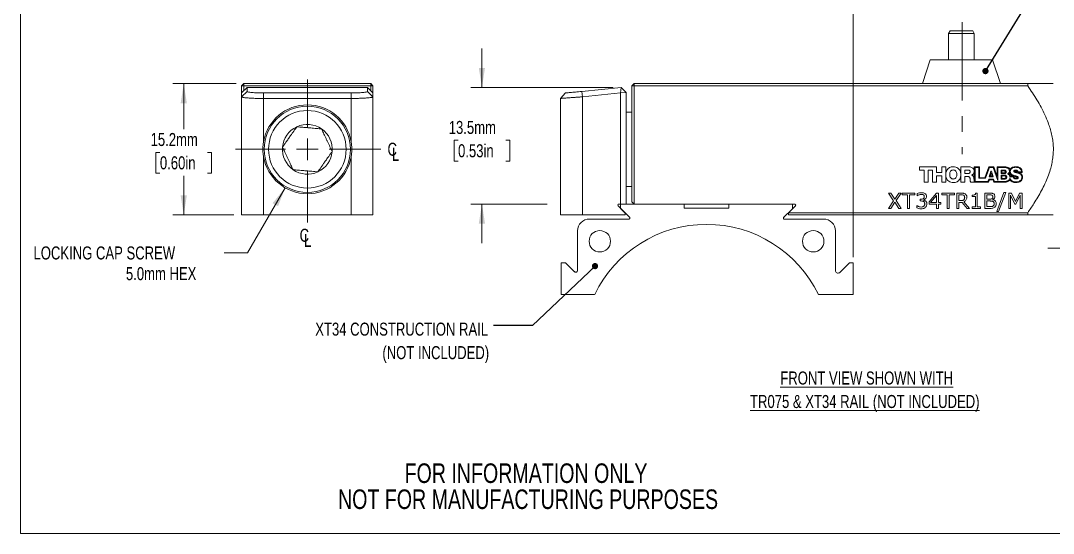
# Model space of a CAD drawing. Header units: millimetres. Extents: x 2 to 278, y 1 to 215.
# Drawn here: x 1.6 to 169.3, y 0.9 to 84.2 of the extents above; entities that cross this region are included whole.
import ezdxf

# ---------------------------------------------------------------- set-up
doc = ezdxf.new("R2010")
doc.units = ezdxf.units.MM
doc.linetypes.add('CENTERX2', pattern=[20.32, 12.7, -2.54, 2.54, -2.54])
doc.styles.add('SLDTEXTSTYLE0', font='TXT', dxfattribs={"width": 0.75})
doc.dimstyles.new('SLDDIMSTYLE0', dxfattribs={"dimtxt": 2.116667, "dimasz": 3.175, "dimexe": 0, "dimexo": 0.0625, "dimgap": 0.529167, "dimtad": 0, "dimtih": 1, "dimtoh": 1, "dimdec": 1, "dimlfac": 0.714286, "dimrnd": 1e-09, "dimzin": 12, "dimdsep": 46, "dimtxsty": 'SLDTEXTSTYLE0', "dimsah": 1, "dimcen": 0.09, "dimadec": 0, "dimazin": 3, "dimtfac": 1, "dimtdec": 1, "dimtmove": 0, "dimatfit": 0, "dimfxl": 1, "dimfrac": 2, "dimtolj": 1, "dimtzin": 12, "dimarcsym": 0})
doc.dimstyles.new('SLDDIMSTYLE1', dxfattribs={"dimtxt": 0.18, "dimasz": 1.016, "dimexe": 0, "dimexo": 0.0625, "dimgap": 0, "dimtad": 0, "dimtih": 1, "dimtoh": 1, "dimdec": 0, "dimrnd": 1e-09, "dimzin": 0, "dimdsep": 46, "dimtxsty": 'Standard', "dimblk1": 'DOT', "dimblk2": 'DOT', "dimsah": 1, "dimcen": 0.09, "dimadec": 0, "dimazin": 0, "dimtfac": 1.016, "dimtdec": 0, "dimtofl": 0, "dimtmove": 0, "dimatfit": 3, "dimldrblk": 'DOT', "dimfxl": 1, "dimfrac": 2, "dimtolj": 1, "dimtzin": 0, "dimarcsym": 0})
doc.dimstyles.new('SLDDIMSTYLE2', dxfattribs={"dimtxt": 2.116667, "dimasz": 3.175, "dimexe": 0, "dimexo": 0.0625, "dimgap": 0.529167, "dimtad": 0, "dimtih": 1, "dimtoh": 1, "dimdec": 1, "dimlfac": 0.714286, "dimrnd": 1e-09, "dimzin": 12, "dimdsep": 46, "dimtxsty": 'SLDTEXTSTYLE0', "dimsah": 1, "dimcen": 0.09, "dimadec": 0, "dimazin": 3, "dimtfac": 1, "dimtdec": 1, "dimtofl": 0, "dimtmove": 0, "dimatfit": 3, "dimfxl": 1, "dimfrac": 2, "dimtolj": 1, "dimtzin": 12, "dimarcsym": 0})
doc.dimstyles.new('SLDDIMSTYLE3', dxfattribs={"dimtxt": 2.116667, "dimasz": 3.175, "dimexe": 0, "dimexo": 0.0625, "dimgap": 0.529167, "dimtad": 0, "dimtih": 1, "dimtoh": 1, "dimdec": 1, "dimlfac": 0.714286, "dimrnd": 1e-09, "dimzin": 12, "dimdsep": 46, "dimtxsty": 'SLDTEXTSTYLE0', "dimsah": 1, "dimcen": 0, "dimadec": 0, "dimazin": 3, "dimtfac": 1, "dimtdec": 1, "dimtofl": 0, "dimtmove": 0, "dimatfit": 3, "dimfxl": 1, "dimfrac": 2, "dimtolj": 1, "dimtzin": 12, "dimarcsym": 0})

# ---------------------------------------------------------------- blocks, each defined once
blk = doc.blocks.new('_D')
at = {"color": 8, "linetype": 'Continuous', "lineweight": 0}
for p, q in [((174.76, 52.63), (174.76, 45.46)), ((185.79, 52.63), (185.79, 45.46)), ((174.76, 47.24), (168.41, 47.24)), ((185.79, 47.24), (191.12, 47.24)), ((193.62, 47.24), (192.98, 47.24)), ((192.98, 47.24), (192.98, 43.88)), ((201.38, 47.24), (202.02, 47.24)), ((202.02, 47.24), (202.02, 43.88)), ((192.98, 43.88), (193.62, 43.88)), ((202.02, 43.88), (201.38, 43.88))]:
    blk.add_line(p, q, dxfattribs=at)
at = {"color": 8, "linetype": 'Continuous', "lineweight": 18}
for points in [[(174.76, 47.24), (171.59, 47.75), (171.59, 46.73)], [(185.79, 47.24), (188.96, 46.73), (188.96, 47.75)]]:
    blk.add_solid(points, dxfattribs=at)
at = {"color": 8, "linetype": 'Continuous', "lineweight": 18, "char_height": 2.117, "attachment_point": 1, "style": 'SLDTEXTSTYLE0'}
for s, insert in [('7.9mm', (192.9, 50.4)), ('0.31in', (193.62, 46.61))]:
    blk.add_mtext(s, dxfattribs=dict(at, insert=insert))
blk = doc.blocks.new('_D_1')
at = {"color": 8, "linetype": 'Continuous', "lineweight": 0}
for p, q in [((76.51, 73.37), (76.51, 79.72)), ((97.85, 73.37), (74.73, 73.37)), ((72.63, 64.78), (71.98, 64.78)), ((71.98, 64.78), (71.98, 61.41)), ((80.38, 64.78), (81.03, 64.78)), ((81.03, 64.78), (81.03, 61.41)), ((71.98, 61.41), (72.63, 61.41)), ((81.03, 61.41), (80.38, 61.41)), ((87.1, 54.43), (74.73, 54.43)), ((76.51, 54.43), (76.51, 48.08))]:
    blk.add_line(p, q, dxfattribs=at)
at = {"color": 8, "linetype": 'Continuous', "lineweight": 18}
for points in [[(76.51, 73.37), (77.01, 76.55), (76, 76.55)], [(76.51, 54.43), (76, 51.25), (77.01, 51.25)]]:
    blk.add_solid(points, dxfattribs=at)
at = {"color": 8, "linetype": 'Continuous', "lineweight": 18, "char_height": 2.117, "attachment_point": 1, "style": 'SLDTEXTSTYLE0'}
for s, insert in [('13.5mm', (71.12, 67.93)), ('0.53in', (72.63, 64.14))]:
    blk.add_mtext(s, dxfattribs=dict(at, insert=insert))
blk = doc.blocks.new('_Dot')
at = {"color": 0, "linetype": 'ByBlock', "lineweight": -2}
blk.add_line((-0.5, 0), (-1, 0), dxfattribs=at)
at = {"color": 0, "linetype": 'ByBlock', "const_width": 0.5}
blk.add_lwpolyline([(-0.25, 0, 1), (0.25, 0, 1)], format="xyb", close=True, dxfattribs=at)
blk = doc.blocks.new('_D_2')
at = {"color": 8, "linetype": 'Continuous', "lineweight": 0}
for p, q in [((36.56, 73.99), (26.3, 73.99)), ((28.07, 73.99), (28.07, 66.6)), ((24.2, 62.81), (23.55, 62.81)), ((23.55, 62.81), (23.55, 59.45)), ((31.95, 62.81), (32.6, 62.81)), ((32.6, 62.81), (32.6, 59.45)), ((23.55, 59.45), (24.2, 59.45)), ((28.07, 52.65), (28.07, 59.02)), ((32.6, 59.45), (31.95, 59.45)), ((36.21, 52.65), (26.3, 52.65))]:
    blk.add_line(p, q, dxfattribs=at)
at = {"color": 8, "linetype": 'Continuous', "lineweight": 18}
for points in [[(28.07, 73.99), (27.57, 70.81), (28.58, 70.81)], [(28.07, 52.65), (28.58, 55.83), (27.57, 55.83)]]:
    blk.add_solid(points, dxfattribs=at)
at = {"color": 8, "linetype": 'Continuous', "lineweight": 18, "char_height": 2.117, "attachment_point": 1, "style": 'SLDTEXTSTYLE0'}
for s, insert in [('15.2mm', (22.69, 65.97)), ('0.60in', (24.2, 62.18))]:
    blk.add_mtext(s, dxfattribs=dict(at, insert=insert))
blk = doc.blocks.new('_D_3')
at = {"color": 7, "linetype": 'Continuous', "lineweight": 0}
for p, q in [((44.54, 57.07), (38.43, 46.49)), ((38.43, 46.49), (34.62, 46.49))]:
    blk.add_line(p, q, dxfattribs=at)
at = {"color": 7, "linetype": 'Continuous', "lineweight": 18}
blk.add_solid([(44.54, 57.07), (42.51, 54.57), (43.39, 54.06)], dxfattribs=at)
at = {"color": 7, "linetype": 'Continuous', "lineweight": 18, "attachment_point": 1, "style": 'SLDTEXTSTYLE0'}
for s, insert, char_height in [('LOCKING CAP SCREW', (3.67, 47.53), 2.1167), ('5.0mm HEX', (18.68, 44.17), 2.117)]:
    blk.add_mtext(s, dxfattribs=dict(at, insert=insert, char_height=char_height))
blk = doc.blocks.new('SW_SYMBOL_MOD_CL')
at = {"color": 0, "linetype": 'Continuous', "lineweight": 0, "char_height": 783, "attachment_point": 5, "style": 'SLDTEXTSTYLE0'}
for s, insert in [('C', (400, 600)), ('L', (600, 300))]:
    blk.add_mtext(s, dxfattribs=dict(at, insert=insert))
blk = doc.blocks.new('SW_CENTERMARKSYMBOL_0')
at = {"color": 0, "linetype": 'Continuous', "lineweight": 18}
for p, q in [((0, 3.56), (0, 11.36)), ((0, 0), (0, 1.78)), ((-3.56, 0), (-11.68, 0)), ((0, 0), (-1.78, 0)), ((0, 0), (0, -1.78)), ((0, 0), (1.78, 0)), ((3.56, 0), (11.96, 0)), ((0, -3.56), (0, -11.87))]:
    blk.add_line(p, q, dxfattribs=at)

msp = doc.modelspace()

# ---------------------------------------------------------------- linework, layer by layer
at = {"color": 7, "linetype": 'Continuous', "lineweight": 18}
for p, q in [((1.58, 214.65), (1.58, 0.9)), ((37.48, 73.63), (37.83, 73.99)), ((37.83, 73.63), (37.83, 73.99)), ((37.83, 73.99), (58.46, 73.99)), ((58.46, 73.63), (58.46, 73.99)), ((58.81, 73.63), (58.46, 73.99)), ((100.88, 73.63), (101.24, 73.99)), ((101.24, 73.63), (101.24, 73.99)), ((101.24, 73.99), (165.16, 73.99)), ((165.16, 73.63), (165.16, 73.99)), ((37.48, 72.47), (37.48, 73.63)), ((37.48, 73.63), (37.83, 73.63)), ((37.48, 72.47), (38.37, 73.37)), ((37.48, 71.85), (38.37, 72.73)), ((37.48, 71.85), (37.48, 72.47)), ((37.83, 73.63), (37.83, 72.83)), ((58.46, 73.63), (37.83, 73.63)), ((38.37, 73.37), (38.37, 72.73)), ((57.92, 73.37), (38.37, 73.37)), ((41.03, 72.47), (55.26, 72.47)), ((41.03, 71.58), (41.03, 72.47)), ((55.26, 72.47), (55.26, 71.58)), ((57.92, 72.73), (57.92, 73.37)), ((57.92, 73.37), (58.81, 72.47)), ((57.92, 72.73), (58.81, 71.85)), ((58.46, 72.83), (58.46, 73.63)), ((58.46, 73.63), (58.81, 73.63)), ((58.81, 73.63), (58.81, 72.47)), ((58.81, 72.47), (58.81, 71.85)), ((90.06, 72.47), (89.26, 71.58)), ((92.73, 72.73), (99.12, 73.37)), ((92.73, 72.73), (92.82, 71.85)), ((99.04, 72.47), (92.82, 71.85)), ((99.12, 73.37), (99.04, 72.47)), ((99.04, 72.47), (99.93, 72.56)), ((99.04, 54.43), (99.04, 72.47)), ((99.12, 73.37), (99.93, 72.56)), ((99.93, 72.56), (99.93, 54.43)), ((100.88, 54.78), (100.88, 73.63)), ((100.88, 73.63), (101.24, 73.63)), ((101.24, 73.63), (101.24, 54.43)), ((165.16, 73.63), (101.24, 73.63)), ((37.48, 52.65), (37.48, 71.85)), ((55.26, 71.58), (41.03, 71.58)), ((41.03, 71.58), (41.03, 64.56)), ((55.26, 64.56), (55.26, 71.58)), ((58.81, 71.85), (58.81, 52.65)), ((89.26, 64.56), (89.26, 71.58)), ((92.82, 71.85), (92.82, 52.65)), ((100.88, 69.36), (99.93, 69.36)), ((41.03, 62.08), (41.03, 52.65)), ((55.26, 52.65), (55.26, 62.08)), ((89.26, 52.65), (89.26, 62.08)), ((147.61, 60.47), (150.33, 60.47)), ((147.61, 59.91), (147.61, 60.47)), ((150.33, 60.47), (150.33, 59.56)), ((151.19, 60.47), (151.84, 60.47)), ((151.19, 59.56), (151.19, 60.47)), ((151.84, 60.47), (151.84, 59.2)), ((154.31, 60.47), (155.58, 60.47)), ((154.31, 59.23), (154.31, 60.47)), ((157.34, 60.47), (156.49, 60.47)), ((156.49, 60.47), (156.49, 58.09)), ((157.34, 58.69), (157.34, 60.47)), ((158.87, 60.47), (158.2, 58.69)), ((159.64, 60.47), (158.87, 60.47)), ((160.21, 58.92), (159.64, 60.47)), ((161.31, 60.47), (160.21, 60.47)), ((160.21, 60.47), (160.21, 58.92)), ((148.36, 59.91), (147.61, 59.91)), ((148.36, 57.99), (148.36, 59.91)), ((149.01, 59.92), (149.01, 57.99)), ((149.68, 59.92), (149.01, 59.92)), ((149.68, 57.99), (149.68, 59.92)), ((150.33, 59.56), (151.19, 59.56)), ((150.33, 59.01), (150.33, 57.99)), ((151.19, 59.01), (150.33, 59.01)), ((151.19, 57.99), (151.19, 59.01)), ((151.84, 59.2), (151.84, 59.2)), ((151.84, 59.2), (151.84, 57.99)), ((151.84, 59.2), (151.84, 59.2)), ((154.31, 59.23), (154.3, 59.23)), ((154.31, 59.22), (154.3, 59.22)), ((154.31, 57.99), (154.31, 59.22)), ((155.47, 59.95), (154.96, 59.95)), ((154.96, 59.95), (154.96, 59.39)), ((154.96, 59.39), (155.5, 59.39)), ((154.96, 58.89), (154.96, 57.99)), ((155.45, 58.89), (154.96, 58.89)), ((156.06, 59.14), (156.06, 59.14)), ((156.62, 60.34), (157.21, 60.34)), ((156.62, 58.1), (156.62, 60.34)), ((157.21, 60.34), (157.21, 58.61)), ((158.29, 58.61), (158.94, 60.34)), ((159.2, 59.75), (158.9, 58.85)), ((159.57, 58.85), (158.9, 58.85)), ((158.94, 60.34), (159.54, 60.34)), ((159.24, 59.52), (159.06, 58.97)), ((159.06, 58.97), (159.41, 58.97)), ((159.2, 59.75), (159.29, 59.75)), ((159.41, 58.97), (159.24, 59.52)), ((159.29, 59.75), (159.57, 58.85)), ((159.54, 60.34), (160.33, 58.25)), ((160.33, 58.25), (160.33, 60.34)), ((160.33, 60.34), (161.38, 60.34)), ((160.86, 59.92), (161.39, 59.92)), ((160.86, 59.38), (160.86, 59.92)), ((161.39, 59.38), (160.86, 59.38)), ((160.86, 59.12), (161.44, 59.12)), ((160.86, 59.12), (160.86, 58.49)), ((161.34, 59.8), (160.98, 59.8)), ((160.98, 59.8), (160.98, 59.49)), ((160.98, 59.49), (161.34, 59.49)), ((161.41, 59), (160.98, 59)), ((160.98, 59), (160.98, 58.6)), ((162.28, 58.86), (162.84, 58.86)), ((162.93, 58.96), (162.36, 58.96)), ((164.14, 59.67), (163.56, 59.67)), ((163.58, 59.55), (164.27, 59.55)), ((100.88, 57.27), (99.93, 57.27)), ((149.01, 57.99), (148.36, 57.99)), ((150.33, 57.99), (149.68, 57.99)), ((151.84, 57.99), (151.19, 57.99)), ((154.96, 57.99), (154.31, 57.99)), ((158.79, 57.99), (155.89, 57.99)), ((158.7, 58.1), (156.62, 58.1)), ((157.21, 58.61), (158.29, 58.61)), ((158.2, 58.69), (157.34, 58.69)), ((158.87, 58.48), (158.7, 58.1)), ((158.79, 57.99), (158.94, 58.35)), ((159.6, 58.48), (158.87, 58.48)), ((158.94, 58.35), (159.54, 58.35)), ((159.54, 58.35), (159.68, 57.99)), ((159.77, 58.09), (159.6, 58.48)), ((159.68, 57.99), (161.54, 57.99)), ((161.41, 58.09), (159.77, 58.09)), ((161.44, 58.49), (160.86, 58.49)), ((160.98, 58.6), (161.41, 58.6)), ((142.57, 56.21), (142.95, 56.21)), ((143.39, 54.96), (142.57, 56.21)), ((142.95, 56.21), (143.59, 55.2)), ((143.59, 55.2), (144.24, 56.21)), ((144.62, 56.21), (143.78, 54.98)), ((144.24, 56.21), (144.62, 56.21)), ((144.75, 55.92), (144.75, 56.21)), ((144.75, 56.21), (146.83, 56.21)), ((145.63, 55.92), (144.75, 55.92)), ((145.63, 53.72), (145.63, 55.92)), ((145.95, 55.92), (145.95, 53.72)), ((146.83, 55.92), (145.95, 55.92)), ((146.83, 56.21), (146.83, 55.92)), ((147.21, 55.77), (147.21, 56.11)), ((147.22, 55.77), (147.21, 55.77)), ((149.16, 54.8), (150.37, 56.21)), ((150.36, 55.81), (149.4, 54.69)), ((150.36, 54.69), (150.36, 55.81)), ((150.37, 56.21), (150.67, 56.21)), ((150.67, 56.21), (150.67, 54.69)), ((151.21, 55.92), (151.21, 56.21)), ((151.21, 56.21), (153.29, 56.21)), ((152.09, 55.92), (151.21, 55.92)), ((152.09, 53.72), (152.09, 55.92)), ((152.41, 55.92), (152.41, 53.72)), ((153.29, 55.92), (152.41, 55.92)), ((153.29, 56.21), (153.29, 55.92)), ((153.67, 56.21), (154.35, 56.21)), ((153.67, 53.72), (153.67, 56.21)), ((153.98, 55.92), (153.98, 54.98)), ((154.37, 55.92), (153.98, 55.92)), ((156.16, 55.64), (156.16, 55.86)), ((156.66, 55.64), (156.16, 55.64)), ((156.66, 53.97), (156.66, 55.64)), ((156.72, 56.21), (156.97, 56.21)), ((156.97, 56.21), (156.97, 53.97)), ((158.2, 56.21), (158.93, 56.21)), ((158.2, 53.72), (158.2, 56.21)), ((158.52, 55.92), (158.52, 55.2)), ((158.91, 55.92), (158.52, 55.92)), ((160.13, 53.21), (161.3, 56.3)), ((161.61, 56.3), (160.43, 53.21)), ((161.3, 56.3), (161.61, 56.3)), ((162.08, 56.21), (162.53, 56.21)), ((162.08, 53.72), (162.08, 56.21)), ((162.39, 55.86), (162.39, 53.72)), ((163.07, 54.41), (162.39, 55.86)), ((162.53, 56.21), (163.18, 54.83)), ((163.18, 54.83), (163.81, 56.21)), ((163.94, 55.86), (163.26, 54.41)), ((163.81, 56.21), (164.25, 56.21)), ((163.94, 53.72), (163.94, 55.86)), ((164.25, 56.21), (164.25, 53.72)), ((99.75, 53.01), (98.63, 54.13)), ((98.76, 54.43), (99.04, 54.43)), ((99.93, 54.43), (99.04, 54.43)), ((101.24, 54.43), (100.88, 54.78)), ((101.24, 54.43), (127.3, 54.43)), ((127.42, 54.13), (126.3, 53.01)), ((142.54, 53.72), (143.39, 54.96)), ((142.93, 53.72), (142.54, 53.72)), ((143.58, 54.74), (142.93, 53.72)), ((144.24, 53.72), (143.58, 54.74)), ((143.78, 54.98), (144.62, 53.72)), ((144.62, 53.72), (144.24, 53.72)), ((145.95, 53.72), (145.63, 53.72)), ((147.14, 54.16), (147.17, 54.16)), ((147.14, 53.81), (147.14, 54.16)), ((147.71, 55.2), (147.83, 55.2)), ((147.71, 54.92), (147.71, 55.2)), ((147.86, 54.92), (147.71, 54.92)), ((148.24, 55.09), (148.24, 55.07)), ((149.16, 54.41), (149.16, 54.8)), ((150.36, 54.41), (149.16, 54.41)), ((149.4, 54.69), (150.36, 54.69)), ((150.36, 53.72), (150.36, 54.41)), ((150.67, 53.72), (150.36, 53.72)), ((150.67, 54.69), (151.05, 54.69)), ((150.67, 54.41), (150.67, 53.72)), ((151.05, 54.41), (150.67, 54.41)), ((151.05, 54.69), (151.05, 54.41)), ((152.41, 53.72), (152.09, 53.72)), ((153.98, 53.72), (153.67, 53.72)), ((153.98, 54.98), (154.31, 54.98)), ((153.98, 54.69), (153.98, 53.72)), ((154.5, 54.69), (153.98, 54.69)), ((155.33, 53.72), (154.5, 54.69)), ((154.78, 54.79), (155.71, 53.72)), ((155.71, 53.72), (155.33, 53.72)), ((156.16, 53.97), (156.66, 53.97)), ((156.16, 53.72), (156.16, 53.97)), ((157.48, 53.72), (156.16, 53.72)), ((156.97, 53.97), (157.48, 53.97)), ((157.48, 53.97), (157.48, 53.72)), ((159.08, 53.72), (158.2, 53.72)), ((158.52, 55.2), (158.94, 55.2)), ((158.52, 54.92), (158.52, 54)), ((159.04, 54.92), (158.52, 54.92)), ((158.52, 54), (158.95, 54)), ((159.51, 55.14), (159.51, 55.13)), ((162.39, 53.72), (162.08, 53.72)), ((163.26, 54.41), (163.07, 54.41)), ((164.25, 53.72), (163.94, 53.72)), ((41.03, 52.65), (37.48, 52.65)), ((55.26, 52.65), (41.03, 52.65)), ((58.81, 52.65), (55.26, 52.65)), ((92.82, 52.65), (89.26, 52.65)), ((92.82, 52.65), (99.75, 52.65)), ((99.75, 52.65), (99.75, 53.01)), ((126.3, 53.01), (165.16, 53.01)), ((126.3, 52.65), (126.3, 53.01)), ((165.16, 52.65), (126.3, 52.65)), ((160.43, 53.21), (160.13, 53.21)), ((165.16, 52.65), (165.16, 53.01)), ((277.99, 0.9), (1.58, 0.9))]:
    msp.add_line(p, q, dxfattribs=at)
at = {"color": 8, "linetype": 'Continuous', "lineweight": 18}
for p, q in [((136.83, 45.79), (136.83, 97.68)), ((152.32, 82.16), (152.57, 82.6)), ((152.57, 82.6), (156.23, 82.6)), ((156.23, 82.6), (156.48, 82.16)), ((156.48, 82.16), (152.32, 82.16)), ((152.32, 82.16), (152.32, 77.84)), ((156.48, 82.16), (156.48, 77.84)), ((149.33, 77.84), (148.06, 74.03)), ((159.47, 77.84), (149.33, 77.84)), ((160.74, 74.03), (159.47, 77.84)), ((99.04, 54.43), (109.36, 54.43)), ((99.04, 53.72), (99.04, 54.43)), ((100.51, 52.24), (99.04, 53.72)), ((109.36, 54.43), (109.36, 53.73)), ((116.62, 53.73), (109.36, 53.73)), ((126.94, 54.43), (116.62, 54.43)), ((116.62, 54.43), (116.62, 53.73)), ((126.94, 53.65), (126.94, 54.43)), ((125.5, 52.21), (126.94, 53.65)), ((93.98, 51.99), (100.4, 51.99)), ((131.99, 51.99), (125.58, 51.99)), ((92.05, 43.64), (92.05, 50.05)), ((133.93, 43.64), (133.93, 50.05)), ((89.38, 44.89), (90.08, 44.89)), ((89.38, 39.73), (89.38, 44.89)), ((90.08, 44.89), (91.56, 43.41)), ((136.2, 44.89), (134.58, 43.27)), ((136.83, 44.89), (136.2, 44.89)), ((136.83, 39.73), (136.83, 44.89)), ((94.82, 39.73), (89.38, 39.73)), ((131.16, 39.73), (136.83, 39.73))]:
    msp.add_line(p, q, dxfattribs=at)
at = {"color": 8, "linetype": 'CENTERX2', "lineweight": 18}
msp.add_line((154.5, 83.96), (154.5, 62.52), dxfattribs=at)
at = {"color": 7, "linetype": 'Continuous', "lineweight": 18}
for radius in [7, 6.3]:
    msp.add_circle((48.15, 63.32), radius, dxfattribs=at)
at = {"color": 8, "linetype": 'Continuous', "lineweight": 18}
for centre in [(95.66, 48.38), (130.32, 48.38)]:
    msp.add_circle(centre, 1.74, dxfattribs=at)
at = {"color": 7, "linetype": 'Continuous', "lineweight": 18}
for centre, radius, start, end in [((48.15, 63.32), 7.22, 9.8625, 170.1375), ((48.15, 63.32), 4.04, 55.0321, 115.0321), ((48.15, 63.32), 4.04, 115.0321, 175.0321), ((48.15, 63.32), 4.04, 355.0321, 55.0321), ((48.15, 63.32), 7.22, 189.8625, 350.1375), ((48.15, 63.32), 4.04, 175.0321, 235.0321), ((48.15, 63.32), 4.04, 295.0321, 355.0321), ((48.15, 63.32), 4.04, 235.0321, 295.0321), ((98.76, 54.25), 0.178, 90, 225), ((127.3, 54.25), 0.178, 315, 90)]:
    msp.add_arc(centre, radius, start, end, dxfattribs=at)
at = {"color": 8, "linetype": 'Continuous', "lineweight": 18}
for centre, radius, start, end in [((100.4, 52.15), 0.157, 270, 45), ((125.64, 52.13), 0.157, 135, 244.8005), ((93.98, 50.05), 1.94, 90, 180), ((112.99, 30.94), 20.18, 25.8152, 154.1848), ((131.99, 50.05), 1.94, 0, 90), ((91.75, 43.64), 0.297, 220.9349, 0), ((134.34, 43.61), 0.414, 176.6193, 304.682)]:
    msp.add_arc(centre, radius, start, end, dxfattribs=at)
at = {"color": 7, "linetype": 'Continuous', "lineweight": 18}
for points, knots in [([(169.32, 73.99), (169.32, 73.99), (169.33, 73.99), (169.23, 73.99), (169.06, 73.99), (168.8, 73.99), (168.47, 73.99), (168.05, 73.99), (167.56, 73.99), (166.92, 73.99), (166.13, 73.99), (165.49, 73.99), (165.16, 73.99)], [0, 0, 0, 0, 0.052464, 0.137298, 0.222147, 0.309148, 0.396169, 0.495907, 0.595746, 0.695545, 0.847759, 1, 1, 1, 1]), ([(38.37, 72.73), (38.38, 72.72), (38.4, 72.68), (38.55, 72.63), (38.8, 72.58), (39.13, 72.54), (39.54, 72.51), (40.01, 72.49), (40.51, 72.47), (40.86, 72.47), (41.03, 72.47)], [0, 0, 0, 0, 0.125305, 0.250563, 0.375736, 0.500797, 0.625736, 0.750564, 0.875305, 1, 1, 1, 1]), ([(55.26, 72.47), (55.43, 72.47), (55.78, 72.47), (56.28, 72.49), (56.75, 72.51), (57.16, 72.54), (57.49, 72.58), (57.74, 72.63), (57.89, 72.68), (57.91, 72.72), (57.92, 72.73)], [0, 0, 0, 0, 0.124695, 0.249436, 0.374264, 0.499203, 0.624264, 0.749437, 0.874695, 1, 1, 1, 1]), ([(90.06, 72.47), (90.07, 72.47), (90.09, 72.47), (90.25, 72.49), (90.5, 72.51), (90.83, 72.54), (91.24, 72.58), (91.7, 72.63), (92.2, 72.68), (92.55, 72.72), (92.73, 72.73)], [0, 0, 0, 0, 0.124695, 0.249436, 0.374264, 0.499203, 0.624264, 0.749437, 0.874695, 1, 1, 1, 1]), ([(165.16, 53.01), (165.5, 53.5), (166.07, 54.34), (166.81, 55.55), (167.42, 56.62), (167.97, 57.72), (168.45, 58.85), (168.82, 59.92), (169.08, 60.95), (169.25, 61.91), (169.34, 62.89), (169.33, 63.86), (169.24, 64.83), (169.06, 65.79), (168.81, 66.73), (168.45, 67.78), (167.97, 68.92), (167.35, 70.15), (166.67, 71.34), (165.94, 72.5), (165.42, 73.25), (165.16, 73.63)], [0, 0, 0, 0, 0.079893, 0.134158, 0.188571, 0.242944, 0.297181, 0.351296, 0.394397, 0.437648, 0.480862, 0.523913, 0.566963, 0.610152, 0.653391, 0.696508, 0.757052, 0.817703, 0.878485, 0.93931, 1, 1, 1, 1]), ([(41.03, 71.58), (40.88, 71.58), (40.57, 71.58), (40.11, 71.59), (39.67, 71.6), (39.26, 71.62), (38.87, 71.64), (38.55, 71.66), (38.28, 71.68), (38.07, 71.7), (37.89, 71.72), (37.76, 71.74), (37.65, 71.77), (37.58, 71.79), (37.52, 71.8), (37.49, 71.83), (37.48, 71.84), (37.48, 71.85)], [0, 0, 0, 0, 0.082466, 0.165676, 0.249636, 0.330447, 0.413719, 0.499458, 0.560721, 0.624507, 0.685135, 0.749619, 0.796439, 0.847594, 0.893178, 0.939929, 1, 1, 1, 1]), ([(58.81, 71.85), (58.81, 71.84), (58.81, 71.83), (58.78, 71.81), (58.74, 71.8), (58.69, 71.78), (58.62, 71.76), (58.51, 71.74), (58.34, 71.72), (58.08, 71.69), (57.77, 71.66), (57.42, 71.64), (57.03, 71.62), (56.55, 71.6), (55.95, 71.59), (55.49, 71.58), (55.26, 71.58)], [0, 0, 0, 0, 0.050997, 0.092747, 0.125247, 0.16999, 0.211731, 0.250471, 0.335578, 0.418371, 0.500625, 0.586377, 0.669673, 0.750517, 0.876091, 1, 1, 1, 1]), ([(92.82, 71.85), (92.72, 71.84), (92.55, 71.83), (92.32, 71.81), (92.1, 71.8), (91.88, 71.78), (91.66, 71.76), (91.37, 71.74), (91.03, 71.72), (90.64, 71.69), (90.29, 71.66), (89.98, 71.64), (89.72, 71.62), (89.49, 71.6), (89.3, 71.59), (89.27, 71.58), (89.26, 71.58)], [0, 0, 0, 0, 0.050997, 0.092747, 0.125247, 0.16999, 0.211731, 0.250471, 0.335578, 0.418371, 0.500625, 0.586377, 0.669673, 0.750517, 0.876091, 1, 1, 1, 1]), ([(46.44, 66.98), (46.36, 66.87), (46.2, 66.64), (45.95, 66.29), (45.69, 65.92), (45.39, 65.49), (45.05, 64.99), (44.7, 64.5), (44.39, 64.06), (44.21, 63.8), (44.12, 63.67)], [0, 0, 0, 0, 0.1081102, 0.2161708, 0.3281005, 0.4399544, 0.5934859, 0.7521486, 0.8755066, 1, 1, 1, 1]), ([(50.46, 66.63), (50.32, 66.64), (50.05, 66.67), (49.62, 66.7), (49.17, 66.74), (48.64, 66.79), (48.05, 66.84), (47.45, 66.89), (46.91, 66.94), (46.59, 66.97), (46.44, 66.98)], [0, 0, 0, 0, 0.10811, 0.216171, 0.328101, 0.439954, 0.593486, 0.752149, 0.875507, 1, 1, 1, 1]), ([(52.17, 62.97), (52.09, 63.15), (51.94, 63.46), (51.73, 63.92), (51.53, 64.35), (51.33, 64.77), (51.13, 65.19), (50.94, 65.6), (50.71, 66.09), (50.56, 66.42), (50.46, 66.63)], [0, 0, 0, 0, 0.155563, 0.268296, 0.381299, 0.493775, 0.602152, 0.711006, 0.819594, 1, 1, 1, 1]), ([(41.03, 64.56), (41, 64.35), (40.94, 63.95), (40.92, 63.33), (40.94, 62.71), (41, 62.29), (41.03, 62.08)], [0, 0, 0, 0, 0.246272, 0.492543, 0.746272, 1, 1, 1, 1]), ([(55.26, 62.08), (55.29, 62.28), (55.35, 62.69), (55.37, 63.31), (55.35, 63.93), (55.29, 64.35), (55.26, 64.56)], [0, 0, 0, 0, 0.2462717, 0.4925434, 0.7462717, 1, 1, 1, 1]), ([(89.26, 62.08), (89.26, 62.28), (89.26, 62.69), (89.26, 63.31), (89.26, 63.93), (89.26, 64.35), (89.26, 64.56)], [0, 0, 0, 0, 0.2462717, 0.4925434, 0.7462717, 1, 1, 1, 1]), ([(44.12, 63.67), (44.22, 63.46), (44.37, 63.13), (44.6, 62.64), (44.79, 62.23), (44.99, 61.81), (45.19, 61.38), (45.38, 60.96), (45.6, 60.5), (45.74, 60.19), (45.83, 60.01)], [0, 0, 0, 0, 0.1804055, 0.288994, 0.3978481, 0.5062249, 0.6187013, 0.7317045, 0.8444373, 1, 1, 1, 1]), ([(49.86, 59.66), (49.93, 59.77), (50.09, 59.99), (50.34, 60.35), (50.6, 60.72), (50.9, 61.15), (51.24, 61.64), (51.59, 62.14), (51.9, 62.58), (52.08, 62.84), (52.17, 62.97)], [0, 0, 0, 0, 0.10811, 0.216171, 0.328101, 0.439954, 0.593486, 0.752149, 0.875507, 1, 1, 1, 1]), ([(151.84, 59.2), (151.85, 59.33), (151.87, 59.58), (152.01, 59.92), (152.22, 60.18), (152.47, 60.36), (152.75, 60.47), (152.96, 60.48), (153.07, 60.48)], [0, 0, 0, 0, 0.1934403, 0.3749527, 0.5502441, 0.6898304, 0.8374399, 1, 1, 1, 1]), ([(153.07, 60.48), (153.2, 60.47), (153.46, 60.46), (153.8, 60.29), (154.04, 60.06), (154.19, 59.8), (154.28, 59.52), (154.3, 59.33), (154.3, 59.23)], [0, 0, 0, 0, 0.2041447, 0.3872118, 0.5626041, 0.7022566, 0.8472931, 1, 1, 1, 1]), ([(155.58, 60.47), (155.66, 60.46), (155.82, 60.46), (156.05, 60.39), (156.23, 60.28), (156.36, 60.14), (156.44, 59.96), (156.45, 59.83), (156.45, 59.77)], [0, 0, 0, 0, 0.194017, 0.380667, 0.558095, 0.695175, 0.838545, 1, 1, 1, 1]), ([(162.28, 60.02), (162.26, 60.06), (162.22, 60.14), (162.14, 60.26), (162.01, 60.36), (161.83, 60.42), (161.59, 60.46), (161.42, 60.47), (161.31, 60.47)], [0, 0, 0, 0, 0.112989, 0.234904, 0.380536, 0.531043, 0.731914, 1, 1, 1, 1]), ([(163.23, 60.49), (163.14, 60.49), (162.96, 60.48), (162.72, 60.41), (162.53, 60.3), (162.38, 60.17), (162.31, 60.07), (162.28, 60.02)], [0, 0, 0, 0, 0.2577825, 0.4746472, 0.660353, 0.8468286, 1, 1, 1, 1]), ([(162.32, 59.71), (162.33, 59.77), (162.34, 59.88), (162.4, 60.03), (162.5, 60.15), (162.67, 60.27), (162.92, 60.37), (163.13, 60.38), (163.24, 60.39)], [0, 0, 0, 0, 0.134456, 0.25686, 0.375553, 0.495814, 0.745965, 1, 1, 1, 1]), ([(164.27, 59.55), (164.27, 59.62), (164.26, 59.78), (164.21, 60.01), (164.09, 60.21), (163.92, 60.34), (163.74, 60.43), (163.5, 60.48), (163.33, 60.49), (163.23, 60.49)], [0, 0, 0, 0, 0.136964, 0.287336, 0.447788, 0.553573, 0.675424, 0.821486, 1, 1, 1, 1]), ([(163.24, 60.39), (163.32, 60.39), (163.49, 60.38), (163.72, 60.31), (163.91, 60.19), (164.04, 60.04), (164.13, 59.87), (164.14, 59.74), (164.14, 59.67)], [0, 0, 0, 0, 0.192764, 0.379886, 0.558959, 0.697233, 0.840615, 1, 1, 1, 1]), ([(45.83, 60.01), (45.97, 60), (46.24, 59.97), (46.67, 59.93), (47.12, 59.9), (47.65, 59.85), (48.24, 59.8), (48.84, 59.75), (49.38, 59.7), (49.7, 59.67), (49.86, 59.66)], [0, 0, 0, 0, 0.10811, 0.216171, 0.328101, 0.439954, 0.593486, 0.752149, 0.875507, 1, 1, 1, 1]), ([(153.07, 57.9), (152.94, 57.91), (152.68, 57.93), (152.33, 58.1), (152.09, 58.34), (151.95, 58.61), (151.86, 58.89), (151.85, 59.09), (151.84, 59.2)], [0, 0, 0, 0, 0.203639, 0.386109, 0.561218, 0.701009, 0.846515, 1, 1, 1, 1]), ([(153.07, 59.96), (153, 59.96), (152.86, 59.95), (152.69, 59.84), (152.57, 59.67), (152.5, 59.46), (152.49, 59.31), (152.49, 59.23)], [0, 0, 0, 0, 0.200879, 0.378022, 0.553533, 0.77136, 1, 1, 1, 1]), ([(152.49, 59.23), (152.5, 59.12), (152.51, 58.93), (152.62, 58.7), (152.76, 58.56), (152.91, 58.5), (153.01, 58.49), (153.07, 58.49)], [0, 0, 0, 0, 0.289123, 0.558793, 0.695872, 0.838864, 1, 1, 1, 1]), ([(153.65, 59.23), (153.64, 59.33), (153.63, 59.52), (153.52, 59.75), (153.38, 59.89), (153.23, 59.95), (153.13, 59.96), (153.07, 59.96)], [0, 0, 0, 0, 0.2891366, 0.5587901, 0.6958604, 0.8388526, 1, 1, 1, 1]), ([(153.07, 58.49), (153.14, 58.49), (153.28, 58.5), (153.45, 58.61), (153.57, 58.78), (153.64, 58.99), (153.65, 59.14), (153.65, 59.23)], [0, 0, 0, 0, 0.200891, 0.378037, 0.55355, 0.771375, 1, 1, 1, 1]), ([(154.3, 59.22), (154.3, 59.09), (154.29, 58.84), (154.15, 58.48), (153.94, 58.21), (153.68, 58.03), (153.39, 57.92), (153.18, 57.9), (153.07, 57.9)], [0, 0, 0, 0, 0.19431, 0.376253, 0.551443, 0.690655, 0.83779, 1, 1, 1, 1]), ([(155.81, 58.38), (155.81, 58.44), (155.8, 58.56), (155.76, 58.71), (155.7, 58.8), (155.63, 58.85), (155.55, 58.89), (155.48, 58.89), (155.45, 58.89)], [0, 0, 0, 0, 0.263917, 0.506462, 0.619, 0.731592, 0.854415, 1, 1, 1, 1]), ([(155.8, 59.68), (155.8, 59.71), (155.8, 59.77), (155.75, 59.85), (155.68, 59.91), (155.59, 59.94), (155.51, 59.95), (155.47, 59.95)], [0, 0, 0, 0, 0.197029, 0.371432, 0.543408, 0.760308, 1, 1, 1, 1]), ([(155.5, 59.39), (155.54, 59.39), (155.6, 59.39), (155.68, 59.43), (155.75, 59.48), (155.8, 59.57), (155.8, 59.64), (155.8, 59.68)], [0, 0, 0, 0, 0.211129, 0.392706, 0.559913, 0.763436, 1, 1, 1, 1]), ([(156.45, 59.77), (156.45, 59.69), (156.44, 59.55), (156.35, 59.36), (156.22, 59.22), (156.12, 59.17), (156.06, 59.14)], [0, 0, 0, 0, 0.282913, 0.557634, 0.773566, 1, 1, 1, 1]), ([(156.06, 59.14), (156.13, 59.11), (156.26, 59.05), (156.36, 58.87), (156.41, 58.7), (156.42, 58.59), (156.43, 58.54)], [0, 0, 0, 0, 0.279766, 0.555086, 0.78017, 1, 1, 1, 1]), ([(161.53, 59.64), (161.53, 59.66), (161.53, 59.7), (161.5, 59.75), (161.46, 59.78), (161.41, 59.8), (161.36, 59.8), (161.34, 59.8)], [0, 0, 0, 0, 0.210866, 0.389596, 0.561335, 0.77364, 1, 1, 1, 1]), ([(161.34, 59.49), (161.37, 59.49), (161.42, 59.49), (161.48, 59.52), (161.51, 59.56), (161.53, 59.6), (161.53, 59.63), (161.53, 59.64)], [0, 0, 0, 0, 0.2631781, 0.5362228, 0.6796343, 0.8298666, 1, 1, 1, 1]), ([(161.38, 60.34), (161.48, 60.34), (161.67, 60.34), (161.9, 60.27), (162.04, 60.17), (162.13, 60.07), (162.19, 59.94), (162.19, 59.84), (162.2, 59.78)], [0, 0, 0, 0, 0.259613, 0.504294, 0.619495, 0.734392, 0.857507, 1, 1, 1, 1]), ([(161.39, 59.92), (161.42, 59.92), (161.5, 59.91), (161.59, 59.86), (161.63, 59.79), (161.66, 59.72), (161.66, 59.67), (161.66, 59.65)], [0, 0, 0, 0, 0.262638, 0.514536, 0.654613, 0.812515, 1, 1, 1, 1]), ([(161.66, 59.65), (161.66, 59.61), (161.65, 59.55), (161.61, 59.47), (161.55, 59.42), (161.47, 59.38), (161.41, 59.38), (161.39, 59.38)], [0, 0, 0, 0, 0.233634, 0.4295342, 0.6090834, 0.8115035, 1, 1, 1, 1]), ([(161.64, 58.8), (161.64, 58.82), (161.64, 58.87), (161.6, 58.93), (161.55, 58.97), (161.49, 59), (161.44, 59), (161.41, 59)], [0, 0, 0, 0, 0.219171, 0.402032, 0.573212, 0.780589, 1, 1, 1, 1]), ([(161.41, 58.6), (161.44, 58.6), (161.5, 58.6), (161.57, 58.64), (161.61, 58.69), (161.64, 58.74), (161.64, 58.78), (161.64, 58.8)], [0, 0, 0, 0, 0.255403, 0.523999, 0.668505, 0.822947, 1, 1, 1, 1]), ([(161.44, 59.12), (161.49, 59.11), (161.57, 59.11), (161.67, 59.05), (161.72, 58.97), (161.75, 58.89), (161.75, 58.83), (161.75, 58.8)], [0, 0, 0, 0, 0.258004, 0.507896, 0.648867, 0.809076, 1, 1, 1, 1]), ([(161.75, 58.8), (161.75, 58.76), (161.74, 58.69), (161.69, 58.6), (161.62, 58.53), (161.54, 58.5), (161.47, 58.49), (161.44, 58.49)], [0, 0, 0, 0, 0.2378891, 0.4358259, 0.6150043, 0.8148649, 1, 1, 1, 1]), ([(162.2, 59.78), (162.19, 59.73), (162.18, 59.62), (162.09, 59.45), (161.97, 59.38), (161.9, 59.33)], [0, 0, 0, 0, 0.284663, 0.559152, 1, 1, 1, 1]), ([(161.9, 59.33), (161.96, 59.31), (162.07, 59.26), (162.19, 59.14), (162.26, 59), (162.28, 58.91), (162.28, 58.86)], [0, 0, 0, 0, 0.285153, 0.557728, 0.774206, 1, 1, 1, 1]), ([(162.12, 59.34), (162.15, 59.37), (162.21, 59.43), (162.24, 59.51), (162.26, 59.54)], [0, 0, 0, 0, 0.531692, 1, 1, 1, 1]), ([(162.36, 58.96), (162.35, 59.01), (162.34, 59.1), (162.25, 59.23), (162.17, 59.3), (162.12, 59.34)], [0, 0, 0, 0, 0.301019, 0.598638, 1, 1, 1, 1]), ([(162.26, 59.54), (162.27, 59.47), (162.3, 59.32), (162.45, 59.17), (162.62, 59.06), (162.75, 59.01), (162.82, 58.99)], [0, 0, 0, 0, 0.254167, 0.521708, 0.752848, 1, 1, 1, 1]), ([(162.98, 59.06), (162.89, 59.09), (162.72, 59.15), (162.51, 59.27), (162.4, 59.41), (162.33, 59.55), (162.33, 59.65), (162.32, 59.71)], [0, 0, 0, 0, 0.281262, 0.550865, 0.689312, 0.834742, 1, 1, 1, 1]), ([(162.82, 58.99), (162.84, 58.99), (162.87, 58.98), (162.91, 58.97), (162.93, 58.96)], [0, 0, 0, 0, 0.55694, 1, 1, 1, 1]), ([(162.84, 58.86), (162.85, 58.81), (162.86, 58.73), (162.91, 58.63), (163, 58.55), (163.12, 58.51), (163.22, 58.51), (163.27, 58.51)], [0, 0, 0, 0, 0.2107081, 0.3850236, 0.5484476, 0.7567069, 1, 1, 1, 1]), ([(163.19, 59.94), (163.16, 59.94), (163.1, 59.93), (163, 59.91), (162.94, 59.85), (162.91, 59.8), (162.91, 59.76), (162.91, 59.75)], [0, 0, 0, 0, 0.256508, 0.510067, 0.745743, 0.866165, 1, 1, 1, 1]), ([(162.91, 59.75), (162.91, 59.73), (162.92, 59.69), (162.99, 59.61), (163.13, 59.56), (163.33, 59.51), (163.48, 59.47), (163.56, 59.45)], [0, 0, 0, 0, 0.08026, 0.164102, 0.382402, 0.670408, 1, 1, 1, 1]), ([(162.94, 58.96), (163.01, 58.94), (163.14, 58.9), (163.31, 58.84), (163.42, 58.79), (163.47, 58.76), (163.48, 58.74), (163.48, 58.73), (163.48, 58.73), (163.48, 58.72)], [0, 0, 0, 0, 0.353436, 0.664627, 0.889231, 0.957693, 0.973946, 0.987624, 1, 1, 1, 1]), ([(163.16, 58.64), (163.14, 58.65), (163.09, 58.66), (163.03, 58.7), (162.99, 58.74), (162.94, 58.82), (162.94, 58.9), (162.94, 58.96)], [0, 0, 0, 0, 0.198373, 0.356661, 0.48918, 0.610042, 1, 1, 1, 1]), ([(163.63, 58.74), (163.63, 58.76), (163.62, 58.81), (163.55, 58.89), (163.41, 58.95), (163.21, 59), (163.06, 59.04), (162.98, 59.06)], [0, 0, 0, 0, 0.089588, 0.178597, 0.397041, 0.678969, 1, 1, 1, 1]), ([(163.04, 59.74), (163.04, 59.74), (163.04, 59.75), (163.04, 59.75), (163.05, 59.76), (163.07, 59.77), (163.14, 59.78), (163.2, 59.79), (163.24, 59.79)], [0, 0, 0, 0, 0.01741, 0.036526, 0.058712, 0.147402, 0.41052, 1, 1, 1, 1]), ([(163.43, 59.58), (163.37, 59.6), (163.26, 59.63), (163.14, 59.66), (163.08, 59.68), (163.06, 59.7), (163.04, 59.72), (163.04, 59.74), (163.04, 59.74)], [0, 0, 0, 0, 0.449122, 0.734077, 0.826997, 0.895061, 0.948104, 1, 1, 1, 1]), ([(163.48, 58.72), (163.48, 58.71), (163.47, 58.69), (163.45, 58.66), (163.42, 58.63), (163.38, 58.62), (163.33, 58.61), (163.25, 58.62), (163.2, 58.63), (163.16, 58.64)], [0, 0, 0, 0, 0.105866, 0.200197, 0.290612, 0.387171, 0.541966, 0.742417, 1, 1, 1, 1]), ([(163.56, 59.67), (163.56, 59.69), (163.56, 59.74), (163.53, 59.8), (163.49, 59.85), (163.43, 59.9), (163.33, 59.93), (163.24, 59.94), (163.19, 59.94)], [0, 0, 0, 0, 0.13742, 0.258595, 0.373661, 0.490016, 0.737396, 1, 1, 1, 1]), ([(164.21, 58.81), (164.21, 58.71), (164.19, 58.53), (164.05, 58.3), (163.83, 58.14), (163.55, 58.04), (163.34, 58.03), (163.23, 58.03)], [0, 0, 0, 0, 0.202997, 0.380347, 0.554846, 0.771411, 1, 1, 1, 1]), ([(163.24, 59.79), (163.26, 59.79), (163.3, 59.79), (163.35, 59.78), (163.39, 59.76), (163.42, 59.72), (163.42, 59.69), (163.43, 59.68)], [0, 0, 0, 0, 0.269685, 0.474987, 0.635133, 0.804361, 1, 1, 1, 1]), ([(163.27, 58.51), (163.31, 58.51), (163.4, 58.51), (163.51, 58.55), (163.59, 58.61), (163.62, 58.68), (163.63, 58.72), (163.63, 58.74)], [0, 0, 0, 0, 0.277056, 0.534545, 0.763848, 0.877102, 1, 1, 1, 1]), ([(163.28, 57.92), (163.39, 57.92), (163.59, 57.94), (163.88, 58.04), (164.11, 58.21), (164.3, 58.46), (164.32, 58.66), (164.33, 58.77)], [0, 0, 0, 0, 0.214813, 0.411464, 0.593541, 0.796183, 1, 1, 1, 1]), ([(163.43, 59.68), (163.43, 59.66), (163.43, 59.63), (163.43, 59.6), (163.43, 59.58)], [0, 0, 0, 0, 0.517445, 1, 1, 1, 1]), ([(163.56, 59.45), (163.65, 59.43), (163.83, 59.37), (164.05, 59.24), (164.19, 59.04), (164.21, 58.89), (164.21, 58.81)], [0, 0, 0, 0, 0.283784, 0.553722, 0.762442, 1, 1, 1, 1]), ([(163.6, 59.55), (163.6, 59.55), (163.59, 59.55), (163.58, 59.55), (163.58, 59.55)], [0, 0, 0, 0, 0.558105, 1, 1, 1, 1]), ([(164.33, 58.77), (164.33, 58.85), (164.32, 59), (164.23, 59.2), (164.08, 59.36), (163.86, 59.47), (163.69, 59.52), (163.6, 59.55)], [0, 0, 0, 0, 0.208194, 0.382385, 0.547555, 0.757629, 1, 1, 1, 1]), ([(155.89, 57.99), (155.87, 58.02), (155.84, 58.09), (155.83, 58.21), (155.82, 58.31), (155.82, 58.36), (155.81, 58.38)], [0, 0, 0, 0, 0.264099, 0.593089, 0.832776, 1, 1, 1, 1]), ([(156.43, 58.54), (156.43, 58.51), (156.44, 58.43), (156.45, 58.28), (156.48, 58.17), (156.49, 58.09)], [0, 0, 0, 0, 0.210442, 0.508031, 1, 1, 1, 1]), ([(162.28, 58.67), (162.26, 58.6), (162.23, 58.46), (162.1, 58.29), (161.92, 58.17), (161.68, 58.11), (161.5, 58.1), (161.41, 58.09)], [0, 0, 0, 0, 0.192428, 0.364898, 0.537621, 0.757448, 1, 1, 1, 1]), ([(161.54, 57.99), (161.63, 57.99), (161.81, 58.01), (162.03, 58.1), (162.19, 58.23), (162.25, 58.33), (162.28, 58.38)], [0, 0, 0, 0, 0.310425, 0.600069, 0.808012, 1, 1, 1, 1]), ([(163.23, 58.03), (163.11, 58.04), (162.87, 58.05), (162.57, 58.2), (162.36, 58.41), (162.31, 58.58), (162.28, 58.67)], [0, 0, 0, 0, 0.296066, 0.570524, 0.779216, 1, 1, 1, 1]), ([(162.28, 58.38), (162.3, 58.34), (162.35, 58.24), (162.48, 58.12), (162.67, 58.01), (162.94, 57.93), (163.16, 57.92), (163.28, 57.92)], [0, 0, 0, 0, 0.1266166, 0.2732455, 0.4461935, 0.6934353, 1, 1, 1, 1]), ([(147.21, 56.11), (147.33, 56.16), (147.56, 56.25), (147.8, 56.26), (147.91, 56.27)], [0, 0, 0, 0, 0.559874, 1, 1, 1, 1]), ([(147.89, 55.99), (147.83, 55.98), (147.69, 55.97), (147.46, 55.9), (147.31, 55.82), (147.22, 55.77)], [0, 0, 0, 0, 0.280018, 0.560233, 1, 1, 1, 1]), ([(147.83, 55.2), (147.9, 55.2), (148.05, 55.21), (148.24, 55.3), (148.36, 55.45), (148.37, 55.57), (148.37, 55.63)], [0, 0, 0, 0, 0.280943, 0.560616, 0.779848, 1, 1, 1, 1]), ([(148.23, 55.91), (148.17, 55.94), (148.06, 55.98), (147.94, 55.99), (147.89, 55.99)], [0, 0, 0, 0, 0.558461, 1, 1, 1, 1]), ([(147.91, 56.27), (148.02, 56.27), (148.22, 56.26), (148.4, 56.17), (148.48, 56.13)], [0, 0, 0, 0, 0.560511, 1, 1, 1, 1]), ([(148.37, 55.63), (148.36, 55.69), (148.35, 55.8), (148.27, 55.88), (148.23, 55.91)], [0, 0, 0, 0, 0.558971, 1, 1, 1, 1]), ([(148.72, 55.66), (148.71, 55.58), (148.69, 55.43), (148.56, 55.26), (148.41, 55.14), (148.3, 55.11), (148.24, 55.09)], [0, 0, 0, 0, 0.279526, 0.559264, 0.779676, 1, 1, 1, 1]), ([(148.48, 56.13), (148.52, 56.1), (148.6, 56.03), (148.7, 55.87), (148.71, 55.74), (148.72, 55.66)], [0, 0, 0, 0, 0.280594, 0.560975, 1, 1, 1, 1]), ([(154.35, 56.21), (154.48, 56.2), (154.65, 56.2), (154.86, 56.14), (154.95, 56.1), (154.99, 56.07)], [0, 0, 0, 0, 0.559916, 0.779989, 1, 1, 1, 1]), ([(154.77, 55.84), (154.69, 55.87), (154.57, 55.92), (154.43, 55.92), (154.37, 55.92)], [0, 0, 0, 0, 0.558014, 1, 1, 1, 1]), ([(154.93, 55.5), (154.92, 55.54), (154.92, 55.61), (154.88, 55.74), (154.81, 55.8), (154.77, 55.84)], [0, 0, 0, 0, 0.281171, 0.562007, 1, 1, 1, 1]), ([(155.27, 55.52), (155.27, 55.44), (155.26, 55.26), (155.13, 55.04), (154.96, 54.88), (154.84, 54.82), (154.78, 54.79)], [0, 0, 0, 0, 0.280077, 0.559397, 0.779604, 1, 1, 1, 1]), ([(154.78, 55.11), (154.81, 55.14), (154.86, 55.2), (154.92, 55.34), (154.92, 55.44), (154.93, 55.5)], [0, 0, 0, 0, 0.280035, 0.559962, 1, 1, 1, 1]), ([(154.99, 56.07), (155.04, 56.04), (155.13, 55.96), (155.23, 55.82), (155.27, 55.67), (155.27, 55.57), (155.27, 55.52)], [0, 0, 0, 0, 0.279889, 0.559546, 0.779721, 1, 1, 1, 1]), ([(156.16, 55.86), (156.23, 55.86), (156.37, 55.87), (156.5, 55.91), (156.55, 55.93)], [0, 0, 0, 0, 0.560891, 1, 1, 1, 1]), ([(156.55, 55.93), (156.58, 55.95), (156.63, 55.98), (156.7, 56.07), (156.71, 56.16), (156.72, 56.21)], [0, 0, 0, 0, 0.28053, 0.560631, 1, 1, 1, 1]), ([(159.37, 55.86), (159.33, 55.87), (159.25, 55.91), (159.09, 55.92), (158.98, 55.92), (158.91, 55.92)], [0, 0, 0, 0, 0.279309, 0.559487, 1, 1, 1, 1]), ([(158.93, 56.21), (159.05, 56.21), (159.23, 56.21), (159.45, 56.17), (159.54, 56.12), (159.59, 56.1)], [0, 0, 0, 0, 0.560113, 0.780049, 1, 1, 1, 1]), ([(159.35, 55.28), (159.38, 55.3), (159.43, 55.35), (159.49, 55.46), (159.49, 55.55), (159.49, 55.6)], [0, 0, 0, 0, 0.279959, 0.559843, 1, 1, 1, 1]), ([(159.49, 55.6), (159.49, 55.66), (159.48, 55.76), (159.4, 55.83), (159.37, 55.86)], [0, 0, 0, 0, 0.560726, 1, 1, 1, 1]), ([(159.84, 55.65), (159.84, 55.59), (159.83, 55.47), (159.74, 55.32), (159.63, 55.21), (159.55, 55.16), (159.51, 55.14)], [0, 0, 0, 0, 0.279901, 0.559273, 0.779603, 1, 1, 1, 1]), ([(159.59, 56.1), (159.63, 56.08), (159.72, 56.02), (159.82, 55.86), (159.83, 55.73), (159.84, 55.65)], [0, 0, 0, 0, 0.2806, 0.5606, 1, 1, 1, 1]), ([(147.88, 53.66), (147.74, 53.66), (147.48, 53.68), (147.25, 53.77), (147.14, 53.81)], [0, 0, 0, 0, 0.559709, 1, 1, 1, 1]), ([(147.17, 54.16), (147.23, 54.12), (147.35, 54.05), (147.58, 53.97), (147.76, 53.95), (147.87, 53.94)], [0, 0, 0, 0, 0.280233, 0.560579, 1, 1, 1, 1]), ([(148.27, 54.82), (148.24, 54.84), (148.17, 54.88), (148.03, 54.91), (147.92, 54.91), (147.86, 54.92)], [0, 0, 0, 0, 0.279526, 0.559608, 1, 1, 1, 1]), ([(147.87, 53.94), (147.95, 53.95), (148.11, 53.96), (148.23, 54.04), (148.28, 54.08)], [0, 0, 0, 0, 0.560722, 1, 1, 1, 1]), ([(148.55, 53.88), (148.49, 53.84), (148.39, 53.76), (148.16, 53.67), (147.99, 53.66), (147.88, 53.66)], [0, 0, 0, 0, 0.279994, 0.56011, 1, 1, 1, 1]), ([(148.24, 55.07), (148.31, 55.05), (148.44, 55.02), (148.55, 54.94), (148.6, 54.91)], [0, 0, 0, 0, 0.560231, 1, 1, 1, 1]), ([(148.44, 54.47), (148.43, 54.5), (148.43, 54.58), (148.39, 54.71), (148.32, 54.78), (148.27, 54.82)], [0, 0, 0, 0, 0.28135, 0.562295, 1, 1, 1, 1]), ([(148.28, 54.08), (148.31, 54.11), (148.37, 54.17), (148.43, 54.3), (148.43, 54.4), (148.44, 54.47)], [0, 0, 0, 0, 0.280241, 0.560156, 1, 1, 1, 1]), ([(148.78, 54.44), (148.78, 54.39), (148.77, 54.27), (148.7, 54.07), (148.61, 53.95), (148.55, 53.88)], [0, 0, 0, 0, 0.28052, 0.560893, 1, 1, 1, 1]), ([(148.6, 54.91), (148.63, 54.87), (148.7, 54.8), (148.77, 54.64), (148.78, 54.52), (148.78, 54.44)], [0, 0, 0, 0, 0.280072, 0.560203, 1, 1, 1, 1]), ([(154.31, 54.98), (154.41, 54.98), (154.54, 54.99), (154.69, 55.04), (154.75, 55.09), (154.78, 55.11)], [0, 0, 0, 0, 0.5598591, 0.77998, 1, 1, 1, 1]), ([(158.94, 55.2), (159.02, 55.2), (159.17, 55.19), (159.3, 55.26), (159.35, 55.28)], [0, 0, 0, 0, 0.561391, 1, 1, 1, 1]), ([(158.95, 54), (159.07, 54), (159.22, 54.01), (159.42, 54.04), (159.5, 54.08), (159.54, 54.11)], [0, 0, 0, 0, 0.560276, 0.78032, 1, 1, 1, 1]), ([(159.51, 54.85), (159.47, 54.87), (159.38, 54.9), (159.22, 54.91), (159.11, 54.91), (159.04, 54.92)], [0, 0, 0, 0, 0.279554, 0.55965, 1, 1, 1, 1]), ([(159.81, 53.92), (159.75, 53.88), (159.63, 53.8), (159.38, 53.73), (159.19, 53.72), (159.08, 53.72)], [0, 0, 0, 0, 0.279905, 0.559782, 1, 1, 1, 1]), ([(159.51, 55.13), (159.6, 55.1), (159.76, 55.06), (159.95, 54.89), (160.05, 54.68), (160.06, 54.55), (160.06, 54.48)], [0, 0, 0, 0, 0.2801421, 0.559585, 0.7795642, 1, 1, 1, 1]), ([(159.72, 54.47), (159.71, 54.51), (159.71, 54.6), (159.67, 54.71), (159.6, 54.8), (159.54, 54.83), (159.51, 54.85)], [0, 0, 0, 0, 0.280455, 0.559896, 0.779723, 1, 1, 1, 1]), ([(159.54, 54.11), (159.57, 54.13), (159.63, 54.18), (159.71, 54.3), (159.71, 54.4), (159.72, 54.47)], [0, 0, 0, 0, 0.280599, 0.560588, 1, 1, 1, 1]), ([(160.06, 54.48), (160.06, 54.42), (160.05, 54.3), (159.99, 54.14), (159.91, 54.01), (159.84, 53.95), (159.81, 53.92)], [0, 0, 0, 0, 0.280067, 0.559789, 0.779926, 1, 1, 1, 1]), ([(165.16, 52.65), (165.48, 52.65), (166.12, 52.65), (166.9, 52.65), (167.54, 52.65), (168.04, 52.65), (168.46, 52.65), (168.8, 52.65), (169.05, 52.65), (169.23, 52.65), (169.33, 52.65), (169.32, 52.65), (169.32, 52.65)], [0, 0, 0, 0, 0.150027, 0.300027, 0.401303, 0.502619, 0.603831, 0.688804, 0.773759, 0.860655, 0.947535, 1, 1, 1, 1])]:
    msp.add_open_spline(points, degree=3, knots=knots, dxfattribs=at)

# ---------------------------------------------------------------- block references
at = {"color": 7, "linetype": 'Continuous', "lineweight": 0}
msp.add_blockref('SW_CENTERMARKSYMBOL_0', (48.15, 63.32), dxfattribs=at)
at = {"color": 7, "linetype": 'Continuous', "lineweight": 0, "xscale": 0.0027037109, "yscale": 0.0027037109, "zscale": 0.0027037109}
for p in [(60.86, 61.69), (46.58, 47.71)]:
    msp.add_blockref('SW_SYMBOL_MOD_CL', p, dxfattribs=at)

# ---------------------------------------------------------------- texts
at = {"color": 8, "linetype": 'Continuous', "lineweight": 0, "char_height": 2.1167, "style": 'SLDTEXTSTYLE0'}
for s, insert, attachment_point in [('XT34 CONSTRUCTION RAIL', (77.51, 35.15), 3), ('(NOT INCLUDED)', (77.68, 31.33), 3), ('\\LFRONT VIEW SHOWN WITH', (139.01, 27.21), 2), ('\\LTR075 & XT34 RAIL (NOT INCLUDED)', (138.7, 23.39), 2)]:
    msp.add_mtext(s, dxfattribs=dict(at, insert=insert, attachment_point=attachment_point))
at = {"color": 7, "linetype": 'Continuous', "lineweight": 0, "char_height": 3.175, "attachment_point": 2, "style": 'SLDTEXTSTYLE0'}
for s, insert in [('FOR INFORMATION ONLY', (83.67, 12.27)), ('NOT FOR MANUFACTURING PURPOSES', (84, 8.04))]:
    msp.add_mtext(s, dxfattribs=dict(at, insert=insert))

# ---------------------------------------------------------------- dimensions: what is measured, and where the dimension line sits
at = {"color": 8, "linetype": 'Continuous', "lineweight": 18}
for base, p1, p2, dimstyle, picture, middle in [((76.51, 54.43), (99.12, 73.37), (99.04, 54.43), 'SLDDIMSTYLE0', '_D_1', (76.51, 64.78)), ((28.07, 52.65), (37.83, 73.99), (37.48, 52.65), 'SLDDIMSTYLE2', '_D_2', (28.07, 62.81))]:
    dim = msp.add_linear_dim(base=base, p1=p1, p2=p2, angle=90, dimstyle=dimstyle, dxfattribs=at)
    dim.commit()
    dim.dimension.update_dxf_attribs({"geometry": picture, "text_midpoint": middle, "dimtype": 160})
at = {"color": 7, "linetype": 'Continuous', "lineweight": 18}
dim = msp.add_radius_dim(center=(48.15, 63.32), mpoint=(44.54, 57.07), text='LOCKING CAP SCREW\\P5.0mm HEX', dimstyle='SLDDIMSTYLE3', override={"dimpost": '<>'}, dxfattribs=at)
dim.commit()
dim.dimension.update_dxf_attribs({"geometry": '_D_3', "text_midpoint": (18.75, 46.49), "dimtype": 164})
at = {"color": 8, "linetype": 'Continuous', "lineweight": 18}
dim = msp.add_linear_dim(base=(185.79, 47.24), p1=(174.76, 53.9), p2=(185.79, 53.9), dimstyle='SLDDIMSTYLE0', dxfattribs=at)
dim.commit()
dim.dimension.update_dxf_attribs({"geometry": '_D', "text_midpoint": (197.5, 47.24), "dimtype": 160})

# ---------------------------------------------------------------- leaders
at = {"color": 8, "linetype": 'Continuous', "lineweight": 0}
for points in [[(158.3, 76.03), (171.52, 97.56), (177.87, 97.56)], [(94.88, 44.34), (84.72, 34.7), (78.37, 34.7)]]:
    msp.add_leader(points, dimstyle='SLDDIMSTYLE1', dxfattribs=at)

doc.saveas('drawing.dxf')
